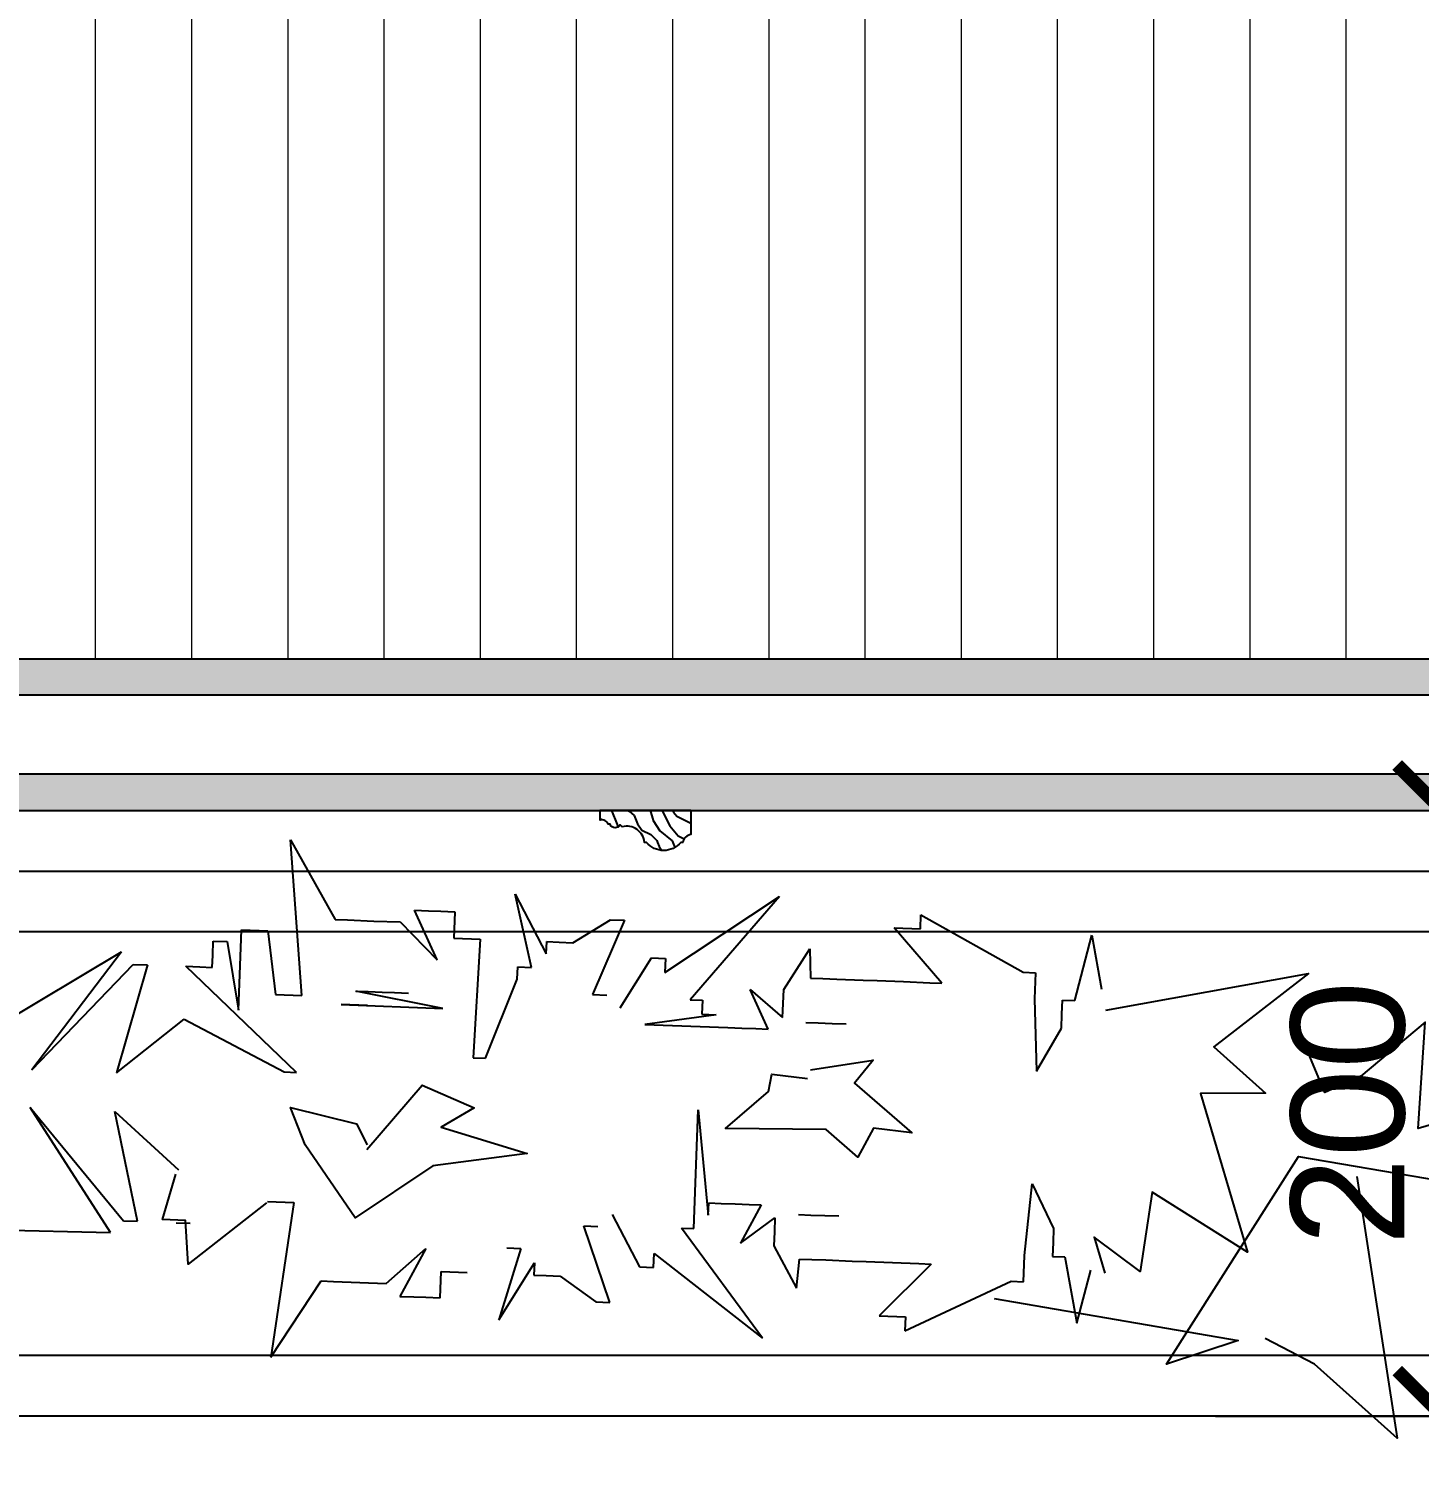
# Model space of a CAD drawing. Header units: millimetres. Extents: x 92928 to 223128, y -11456 to 21098.
# Drawn here: x 214289.5 to 214748.5, y 3109.8 to 3581.4 of the extents above; entities that cross this region are included whole.
import ezdxf

# ---------------------------------------------------------------- set-up
doc = ezdxf.new("R2010")
doc.units = ezdxf.units.MM
doc.layers.get('Defpoints').update_dxf_attribs({"color": 250})
for name, color, linetype, lineweight in [('_ACM-A-ANNO-DIMS', 2, 'Continuous', 13), ('_ACM-A-ANNO-DIMS @ 15', 2, 'Continuous', 13), ('_ACM-A-WALL-HACH', 251, 'Continuous', 9), ('I-WALL', 6, 'Continuous', 13)]:
    doc.layers.add(name, color=color, linetype=linetype, lineweight=lineweight)
for name, color, linetype in [('I-DETL-LW01', 1, 'Continuous'), ('I-DETL-LW02', 2, 'Continuous'), ('I-DETL-LW251', 251, 'Continuous'), ('I-PL-IDS-MILL', 40, 'Continuous'), ('PE-尺寸标注', 44, 'Continuous')]:
    doc.layers.add(name, color=color, linetype=linetype)
doc.styles.add('Arial', font='ARIALUNI.ttf')
doc.dimstyles.new('Aec-Arch-M-注释性', dxfattribs={"dimscale": 2, "dimtxt": 2.5, "dimasz": 2, "dimexe": 2, "dimexo": 2, "dimgap": 0.8, "dimtad": 1, "dimdec": 0, "dimrnd": 5, "dimzin": 3, "dimdsep": 46, "dimtxsty": 'Arial', "dimblk": 'WALL TYPE$0$_ArchTick', "dimcen": 2.5, "dimdle": 2, "dimclrd": 256, "dimclrt": 256, "dimazin": 2, "dimtfac": 0.75, "dimtdec": 0, "dimtix": 1, "dimtmove": 2, "dimatfit": 2, "dimfxl": 5, "dimfxlon": 1, "dimtolj": 1, "dimtzin": 0, "dimlwd": -1, "dimarcsym": 0})

# ---------------------------------------------------------------- blocks, each defined once
blk = doc.blocks.new('WALL TYPE$0$_ArchTick')
at = {"color": 0, "linetype": 'ByBlock', "const_width": 0.15}
blk.add_lwpolyline([(-0.5, -0.5), (0.5, 0.5)], dxfattribs=at)
blk = doc.blocks.new('*D591')
at = {"layer": '_ACM-A-ANNO-DIMS', "transparency": 16777216}
blk.add_line((214756.21, 3003.42), (214756.21, 3153.42), dxfattribs=at)
at = {"layer": '_ACM-A-ANNO-DIMS', "color": 0, "lineweight": -2, "transparency": 16777216}
for p, q in [((214681.21, 3123.42), (214786.21, 3123.42)), ((214681.21, 3033.42), (214786.21, 3033.42))]:
    blk.add_line(p, q, dxfattribs=at)
at = {"layer": 'Defpoints', "color": 0, "transparency": 16777216}
for p in [(214559.42, 3123.42), (214756.21, 3123.42), (214559.42, 3033.42)]:
    blk.add_point(p, dxfattribs=at)
at = {"layer": '_ACM-A-ANNO-DIMS', "transparency": 16777216, "xscale": 30, "yscale": 30, "zscale": 30}
for p, rotation in [((214756.21, 3123.42), 90), ((214756.21, 3033.42), 270)]:
    blk.add_blockref('WALL TYPE$0$_ArchTick', p, dxfattribs=dict(at, rotation=rotation))
at = {"layer": '_ACM-A-ANNO-DIMS', "transparency": 16777216, "insert": (214725.05, 3078.42), "char_height": 37.5, "attachment_point": 5, "rotation": 90, "style": 'Arial'}
blk.add_mtext('\\A1;90', dxfattribs=at)
blk = doc.blocks.new('*D592')
at = {"layer": '_ACM-A-ANNO-DIMS', "transparency": 16777216}
blk.add_line((214756.21, 3093.42), (214756.21, 3353.31), dxfattribs=at)
at = {"layer": '_ACM-A-ANNO-DIMS', "color": 0, "lineweight": -2, "transparency": 16777216}
for p, q in [((214681.21, 3323.31), (214786.21, 3323.31)), ((214681.21, 3123.42), (214786.21, 3123.42))]:
    blk.add_line(p, q, dxfattribs=at)
at = {"layer": 'Defpoints', "color": 0, "transparency": 16777216}
for p in [(214559.42, 3323.31), (214756.21, 3323.31), (214559.42, 3123.42)]:
    blk.add_point(p, dxfattribs=at)
at = {"layer": '_ACM-A-ANNO-DIMS', "transparency": 16777216, "xscale": 30, "yscale": 30, "zscale": 30}
for p, rotation in [((214756.21, 3323.31), 90), ((214756.21, 3123.42), 270)]:
    blk.add_blockref('WALL TYPE$0$_ArchTick', p, dxfattribs=dict(at, rotation=rotation))
at = {"layer": '_ACM-A-ANNO-DIMS', "transparency": 16777216, "insert": (214725.05, 3223.37), "char_height": 37.5, "attachment_point": 5, "rotation": 90, "style": 'Arial'}
blk.add_mtext('\\A1;200', dxfattribs=at)
blk = doc.blocks.new('2008092313492155')
at = {"color": 8, "linetype": 'Continuous'}
for p, q in [((1506.5, 129.9), (1497.3, 258.4)), ((1497.3, 258.4), (1534.1, 192.7)), ((1682.5, 213.5), (1708.3, 164.3)), ((1696.2, 153.1), (1682.5, 213.5)), ((1806.2, 148.9), (1900.7, 211.6)), ((1900.7, 211.6), (1827, 126.4)), ((1534.1, 192.7), (1534.1, 192.7)), ((1534.1, 192.7), (1544.2, 192.3)), ((1544.2, 192.3), (1544.2, 192.3)), ((1544.2, 192.3), (1565.9, 191.4)), ((1565.9, 191.4), (1565.9, 191.4)), ((1565.9, 191.4), (1587.6, 190.6)), ((1587.6, 190.6), (1618.1, 159.3)), ((1587.6, 190.6), (1587.6, 190.6)), ((1618.1, 159.3), (1599.5, 200.3)), ((1599.5, 200.3), (1611.1, 199.8)), ((1611.1, 199.8), (1611.1, 199.8)), ((1611.1, 199.8), (1621.2, 199.5)), ((1621.2, 199.5), (1621.2, 199.5)), ((1621.2, 199.5), (1632.8, 199)), ((1632.8, 199), (1632, 177.3)), ((1632.8, 199), (1632.8, 199)), ((1730.3, 173.5), (1761.3, 192.5)), ((1772.9, 192), (1746.5, 130.7)), ((1761.3, 192.5), (1761.3, 192.5)), ((1761.3, 192.5), (1772.9, 192)), ((1772.9, 192), (1772.9, 192)), ((2017, 185), (2017.4, 196.6)), ((2017.4, 196.6), (2101.7, 149.1)), ((1454.4, 117.7), (1456.9, 184.1)), ((1456.9, 184.1), (1478.6, 183.2)), ((1478.6, 183.2), (1484.8, 130.7)), ((1478.6, 183.2), (1478.6, 183.2)), ((1632, 177.3), (1653.7, 176.5)), ((1995.3, 185.9), (2017, 185)), ((1995.3, 185.9), (1995.3, 185.9)), ((2034.7, 140.1), (1995.3, 185.9)), ((2017, 185), (2017, 185)), ((2144.3, 125.8), (2158.4, 179.6)), ((2158.4, 179.6), (2166.4, 135.1)), ((1211.4, 78.6), (1357.7, 166.1)), ((1357.7, 166.1), (1283.7, 68.5)), ((1357.7, 166.1), (1357.7, 166.1)), ((1433, 163.3), (1433.4, 174.8)), ((1433.4, 174.8), (1433.4, 174.8)), ((1433.4, 174.8), (1445, 174.4)), ((1445, 174.4), (1454.4, 117.7)), ((1445, 174.4), (1445, 174.4)), ((1653.7, 176.5), (1647.9, 78.5)), ((1708.3, 164.3), (1708.7, 174.4)), ((1708.7, 174.4), (1718.8, 174)), ((1718.8, 174), (1718.8, 174)), ((1718.8, 174), (1730.3, 173.5)), ((1730.3, 173.5), (1730.3, 173.5)), ((1904.2, 135), (1925.6, 168.5)), ((1925.6, 168.5), (1926.2, 144.3)), ((1925.6, 168.5), (1925.6, 168.5)), ((1283.7, 68.5), (1367.5, 155.6)), ((1379.1, 155.2), (1353.5, 66.2)), ((1367.5, 155.6), (1379.1, 155.2)), ((1410.9, 154), (1410.9, 154)), ((1502.1, 66.5), (1410.9, 154)), ((1410.9, 154), (1422.5, 153.5)), ((1422.5, 153.5), (1422.5, 153.5)), ((1422.5, 153.5), (1432.6, 153.1)), ((1432.6, 153.1), (1433, 163.3)), ((1433, 163.3), (1433, 163.3)), ((1684.3, 143.5), (1684.7, 153.6)), ((1684.7, 153.6), (1684.7, 153.6)), ((1684.7, 153.6), (1696.2, 153.1)), ((1769.2, 119.7), (1795.1, 160.9)), ((1795.1, 160.9), (1795.1, 160.9)), ((1795.1, 160.9), (1806.6, 160.5)), ((1806.6, 160.5), (1806.2, 148.9)), ((1806.6, 160.5), (1806.6, 160.5)), ((1432.6, 153.1), (1432.6, 153.1)), ((1658, 78.1), (1684.3, 143.5)), ((1684.3, 143.5), (1684.3, 143.5)), ((1926.2, 144.3), (1926.2, 144.3)), ((1926.2, 144.3), (1936.4, 143.9)), ((1936.4, 143.9), (1936.4, 143.9)), ((1936.4, 143.9), (1947.9, 143.5)), ((1947.9, 143.5), (1947.9, 143.5)), ((1947.9, 143.5), (1969.6, 142.6)), ((1969.6, 142.6), (1969.6, 142.6)), ((1969.6, 142.6), (1981.2, 142.2)), ((1981.2, 142.2), (1981.2, 142.2)), ((1981.2, 142.2), (2002.9, 141.4)), ((2101.7, 149.1), (2101.7, 149.1)), ((2101.7, 149.1), (2111.9, 148.7)), ((2111.9, 148.7), (2111, 127.1)), ((2111.9, 148.7), (2111.9, 148.7)), ((1484.8, 130.7), (1506.5, 129.9)), ((1484.8, 130.7), (1484.8, 130.7)), ((1551.1, 133.6), (1561.3, 133.2)), ((1623, 119.2), (1551.1, 133.6)), ((1561.3, 133.2), (1572.8, 132.8)), ((1561.3, 133.2), (1561.3, 133.2)), ((1572.8, 132.8), (1583, 132.4)), ((1572.8, 132.8), (1572.8, 132.8)), ((1583, 132.4), (1594.5, 131.9)), ((1583, 132.4), (1583, 132.4)), ((1594.5, 131.9), (1594.5, 131.9)), ((1746.5, 130.7), (1758.1, 130.3)), ((1746.5, 130.7), (1746.5, 130.7)), ((1758.1, 130.3), (1758.1, 130.3)), ((1876.5, 135), (1903.3, 111.9)), ((1891.3, 102.2), (1876.5, 135)), ((1903.7, 123.4), (1904.2, 135)), ((1904.2, 135), (1904.2, 135)), ((2002.9, 141.4), (2002.9, 141.4)), ((2002.9, 141.4), (2024.6, 140.5)), ((2024.6, 140.5), (2024.6, 140.5)), ((2024.6, 140.5), (2034.7, 140.1)), ((2034.7, 140.1), (2034.7, 140.1)), ((1539.1, 122.5), (1539.1, 122.5)), ((1560.8, 121.6), (1539.1, 122.5)), ((1539.1, 122.5), (1623, 119.2)), ((1827, 126.4), (1837.2, 126)), ((1837.2, 126), (1836.7, 114.4)), ((1903.3, 111.9), (1903.7, 123.4)), ((1903.7, 123.4), (1903.7, 123.4)), ((2111, 127.1), (2112.8, 67.6)), ((2111, 127.1), (2111, 127.1)), ((2133.7, 114.6), (2134.2, 126.2)), ((2134.2, 126.2), (2134.2, 126.2)), ((2134.2, 126.2), (2144.3, 125.8)), ((1353.5, 66.2), (1409.6, 110.3)), ((1409.6, 110.3), (1409.6, 110.3)), ((1409.6, 110.3), (1492, 66.9)), ((1848.3, 114), (1789.7, 106.1)), ((1789.7, 106.1), (1858, 103.5)), ((1789.7, 106.1), (1789.7, 106.1)), ((1836.7, 114.4), (1836.7, 114.4)), ((1836.7, 114.4), (1848.3, 114)), ((1848.3, 114), (1848.3, 114)), ((1903.3, 111.9), (1903.3, 111.9)), ((1922.5, 107.7), (1932.6, 107.3)), ((1932.6, 107.3), (1944.2, 106.9)), ((1932.6, 107.3), (1932.6, 107.3)), ((1944.2, 106.9), (1955.7, 106.5)), ((1944.2, 106.9), (1944.2, 106.9)), ((1955.7, 106.5), (1955.7, 106.5)), ((2133.3, 103), (2133.7, 114.6)), ((2133.7, 114.6), (2133.7, 114.6)), ((1858, 103.5), (1858, 103.5)), ((1858, 103.5), (1869.6, 103)), ((1869.6, 103), (1869.6, 103)), ((1869.6, 103), (1881.2, 102.6)), ((1881.2, 102.6), (1881.2, 102.6)), ((1881.2, 102.6), (1891.3, 102.2)), ((2112.8, 67.6), (2133.3, 103)), ((2133.3, 103), (2133.3, 103)), ((1647.9, 78.5), (1658, 78.1)), ((1647.9, 78.5), (1647.9, 78.5)), ((1658, 78.1), (1658, 78.1)), ((1492, 66.9), (1502.1, 66.5)), ((1492, 66.9), (1492, 66.9)), ((1502.1, 66.5), (1502.1, 66.5)), ((2112.8, 67.6), (2112.8, 67.6)), ((1348.8, -65.7), (1282.5, 37.4)), ((1282.5, 37.4), (1359.4, -55.9)), ((1829.9, -62.4), (1833.7, 35.5)), ((1833.7, 35.5), (1833.7, 35.5)), ((1833.7, 35.5), (1841.9, -51.3)), ((1352.3, 34.3), (1404.8, -13.9)), ((1370.9, -56.4), (1352.3, 34.3)), ((1404.8, -13.9), (1404.8, -13.9)), ((2102.9, -84.5), (2109.2, -25.4)), ((2109.2, -25.4), (2109.2, -25.4)), ((2109.2, -25.4), (2126.9, -62.3)), ((1478.2, -40.1), (1499.9, -40.9)), ((1499.9, -40.9), (1480.9, -168.4)), ((1841.9, -51.3), (1842.3, -41.2)), ((1842.3, -41.2), (1852.5, -41.6)), ((1842.3, -41.2), (1842.3, -41.2)), ((1852.5, -41.6), (1864, -42)), ((1852.5, -41.6), (1852.5, -41.6)), ((1864, -42), (1875.6, -42.5)), ((1864, -42), (1864, -42)), ((1885.7, -42.9), (1868.4, -74.5)), ((1875.6, -42.5), (1885.7, -42.9)), ((1875.6, -42.5), (1875.6, -42.5)), ((1359.4, -55.9), (1370.9, -56.4)), ((1402.8, -57.6), (1402.8, -57.6)), ((1402.8, -57.6), (1414.3, -58)), ((1762.7, -50.9), (1785.3, -94)), ((1841.9, -51.3), (1841.9, -51.3)), ((1868.4, -74.5), (1896.9, -53.4)), ((1896.9, -53.4), (1896.5, -65)), ((1896.9, -53.4), (1896.9, -53.4)), ((1916.4, -50.8), (1926.5, -51.2)), ((1926.5, -51.2), (1926.5, -51.2)), ((1926.5, -51.2), (1938.1, -51.6)), ((1938.1, -51.6), (1938.1, -51.6)), ((1938.1, -51.6), (1949.6, -52)), ((1949.6, -52), (1949.6, -52)), ((1252.4, -63.5), (1348.8, -65.7)), ((1348.8, -65.7), (1348.8, -65.7)), ((1739.2, -60.2), (1739.2, -60.2)), ((1739.2, -60.2), (1750.7, -60.6)), ((1760.8, -123.3), (1739.2, -60.2)), ((1750.7, -60.6), (1750.7, -60.6)), ((1819.8, -62.1), (1829.9, -62.4)), ((1886.7, -152.7), (1819.8, -62.1)), ((1896.5, -65), (1896, -76.6)), ((1896.5, -65), (1896.5, -65)), ((2126.9, -62.3), (2126.5, -73.8)), ((2126.9, -62.3), (2126.9, -62.3)), ((1576.1, -107.7), (1608.9, -78.8)), ((1608.9, -78.8), (1587.3, -118.3)), ((1687.3, -78.7), (1669, -137.8)), ((1675.8, -78.2), (1687.3, -78.7)), ((1675.8, -78.2), (1675.8, -78.2)), ((1896, -76.6), (1896, -76.6)), ((1896, -76.6), (1914.8, -111.5)), ((2126.5, -73.8), (2126, -85.4)), ((2126.5, -73.8), (2126.5, -73.8)), ((1669, -137.8), (1698.5, -90.7)), ((1698.5, -90.7), (1698.1, -100.8)), ((1785.3, -94), (1796.8, -94.5)), ((1785.3, -94), (1785.3, -94)), ((1796.8, -94.5), (1797.3, -82.9)), ((1797.3, -82.9), (1886.7, -152.7)), ((1914.8, -111.5), (1917.3, -87.5)), ((1917.3, -87.5), (1927.5, -87.9)), ((1917.3, -87.5), (1917.3, -87.5)), ((1927.5, -87.9), (1939, -88.3)), ((1927.5, -87.9), (1927.5, -87.9)), ((1939, -88.3), (1960.7, -89.2)), ((1939, -88.3), (1939, -88.3)), ((1960.7, -89.2), (1972.3, -89.6)), ((1960.7, -89.2), (1960.7, -89.2)), ((1972.3, -89.6), (1994, -90.5)), ((1972.3, -89.6), (1972.3, -89.6)), ((2025.8, -91.7), (1983, -134.3)), ((1994, -90.5), (2015.7, -91.3)), ((1994, -90.5), (1994, -90.5)), ((2015.7, -91.3), (2025.8, -91.7)), ((2015.7, -91.3), (2015.7, -91.3)), ((2025.8, -91.7), (2025.8, -91.7)), ((2102.1, -106.2), (2102.9, -84.5)), ((2102.9, -84.5), (2102.9, -84.5)), ((2126, -85.4), (2136.2, -85.8)), ((2126, -85.4), (2126, -85.4)), ((2136.2, -85.8), (2146.1, -140.5)), ((1480.9, -168.4), (1522.6, -105.6)), ((1522.6, -105.6), (1532.7, -106)), ((1522.6, -105.6), (1522.6, -105.6)), ((1532.7, -106), (1554.4, -106.9)), ((1532.7, -106), (1532.7, -106)), ((1620.6, -119.5), (1621.4, -97.9)), ((1621.4, -97.9), (1643.1, -98.7)), ((1698.1, -100.8), (1708.2, -101.2)), ((1708.2, -101.2), (1719.8, -101.6)), ((1708.2, -101.2), (1708.2, -101.2)), ((1719.8, -101.6), (1719.8, -101.6)), ((1719.8, -101.6), (1749.2, -122.9)), ((1796.8, -94.5), (1796.8, -94.5)), ((2004.2, -146.7), (2091.9, -105.8)), ((2091.9, -105.8), (2102.1, -106.2)), ((2091.9, -105.8), (2091.9, -105.8)), ((2146.1, -140.5), (2157.5, -96.7)), ((1554.4, -106.9), (1576.1, -107.7)), ((1554.4, -106.9), (1554.4, -106.9)), ((1576.1, -107.7), (1576.1, -107.7)), ((1914.8, -111.5), (1914.8, -111.5)), ((2102.1, -106.2), (2102.1, -106.2)), ((1587.3, -118.3), (1598.9, -118.7)), ((1598.9, -118.7), (1609, -119.1)), ((1598.9, -118.7), (1598.9, -118.7)), ((1609, -119.1), (1620.6, -119.5)), ((1609, -119.1), (1609, -119.1)), ((1620.6, -119.5), (1620.6, -119.5)), ((1749.2, -122.9), (1760.8, -123.3)), ((1749.2, -122.9), (1749.2, -122.9)), ((1760.8, -123.3), (1760.8, -123.3)), ((1983, -134.3), (1983, -134.3)), ((1983, -134.3), (2004.7, -135.1)), ((2004.7, -135.1), (2004.2, -146.7)), ((2004.7, -135.1), (2004.7, -135.1))]:
    blk.add_line(p, q, dxfattribs=at)
at = {"color": 8}
for points in [[(2170, 117.9), (2337.3, 148.1), (2259.2, 87.7), (2301.7, 49.4), (2248, 49.1), (2286.9, -81.8), (2208.2, -32.4), (2198.4, -97.9), (2160.4, -69.6), (2169, -99.2)], [(2077.9, -120.1), (2279.2, -154.7), (2219.9, -174.4), (2329, -2.9), (2549.8, -40.6), (2464.6, 31), (2427.6, 20.2), (2433.4, 107.8), (2380.4, 63.5), (2350.6, 50), (2323.8, 114.5)], [(1926.4, 68.7), (1978, 76.5), (1962.6, 57.6), (2009.9, 16.7), (1978.3, 20.4), (1965.2, -3.5), (1939.2, 19.4), (1856.2, 20.2), (1891.5, 50.6), (1894.5, 65.1), (1923.7, 61.5)], [(1560.3, 2.8), (1605.9, 55.9), (1648.7, 37.2), (1621.6, 21.3), (1692.6, -0.4), (1614.7, -10.6), (1550.6, -53.5), (1509.4, 6.7), (1497.3, 37.4), (1551.7, 24), (1560.5, 6.6)], [(1477.3, -41.2), (1412.9, -91.7), (1410.5, -55.7), (1391.6, -54.9), (1402.5, -17.6)], [(2377.2, -19.3), (2410.4, -235.4), (2342, -174.2), (2301.3, -153.1)]]:
    blk.add_lwpolyline(points, dxfattribs=at)

msp = doc.modelspace()

# ---------------------------------------------------------------- hatches: boundary and pattern name
at = {"layer": '_ACM-A-WALL-HACH'}
h = msp.add_hatch(dxfattribs=at)
h.set_pattern_fill('ANSI31', color=256, scale=10, angle=45)
h.set_pattern_definition([(90, (159638.086, -68966.63), (-31.75, 0), [])])
h.paths.add_polyline_path([(212608.09, 3373.37), (215018.09, 3373.37), (215018.09, 3673.37), (212608.09, 3673.37)])
at = {"layer": 'I-DETL-LW251'}
h = msp.add_hatch(dxfattribs=at)
h.set_pattern_fill('ANSI38', color=250, angle=-270)
h.set_pattern_definition([(135, (223525.22, -32438.475), (-2.24506403, -2.24506403), []), (225, (223525.22, -32438.475), (-2.24506403, -6.7351921), [7.9375, -4.7625])])
h.paths.add_polyline_path([(214928.09, 3361.37), (214928.09, 3373.37), (212698.09, 3373.37), (212698.09, 3361.37)])
at = {"layer": 'PE-尺寸标注'}
h = msp.add_hatch(dxfattribs=at)
h.set_pattern_fill('木纹面1', color=250, scale=5, style=0, pattern_type=2)
h.set_pattern_definition([(63.434949, (201971.59, 94762.37), (20, -1e-09), [4.6213684, -17.7393114]), (40.601295, (201958.434, 94779.664), (20, 2e-08), [4.158067, -88.037378]), (40.601295, (201968.434, 94799.664), (20, 2e-08), [4.158067, -88.037378]), (40.601295, (201978.434, 94819.664), (20, -1e-08), [4.158067, -88.037378]), (63.434949, (201961.443, 94759.575), (20, -1e-09), [4.237008, -18.123672]), (50.194429, (201963.338, 94763.365), (20, 8e-10), [2.24049, -75.862006]), (50.194429, (201973.338, 94783.365), (20, 8e-10), [2.24049, -75.862006]), (50.194429, (201983.338, 94803.365), (20, 8e-10), [2.24049, -75.862006]), (21.8014095, (201964.772, 94765.086), (20, -3e-08), [2.868712, -50.982936]), (33.690068, (201967.436, 94766.151), (20, -1e-08), [2.521813, -33.5336997]), (63.434949, (201969.534, 94767.55), (20, -8e-09), [3.3552885, -19.005391]), (45, (201971.035, 94770.551), (20, -6e-15), [2.717818, -53.850724]), (45, (201981.035, 94790.551), (20, -6e-15), [2.717818, -53.850724]), (21.8014095, (201972.9564, 94772.473), (20, -3e-08), [2.19237, -51.659278]), (63.434949, (201954.962, 94759.113), (20, -8e-09), [7.1896, -15.17108]), (50.194429, (201958.177, 94765.543), (20, 8e-10), [4.573562, -73.528935]), (50.194429, (201968.177, 94785.543), (20, 8e-10), [4.573562, -73.528935]), (50.194429, (201978.177, 94805.543), (20, 8e-10), [4.573562, -73.528935]), (33.690068, (201961.105, 94769.057), (20, -1e-08), [2.2405595, -33.8149534]), (15.945396, (201962.9695, 94770.2996), (20, -1.45e-06), [3.5624845, -69.2386145]), (33.690068, (201966.395, 94771.278), (20, -1e-08), [4.0929665, -31.962546]), (50.194429, (201969.8, 94773.549), (20, 8e-10), [5.197338, -72.905159]), (50.194429, (201979.8, 94793.549), (20, 8e-10), [5.197338, -72.905159]), (50.194429, (201989.8, 94813.549), (20, -3e-09), [5.197338, -72.905159]), (21.8014095, (201973.128, 94777.5414), (20, -3e-08), [5.7145015, -48.137147]), (50.194429, (201953.657, 94766.503), (20, 8e-10), [5.214067, -72.88843]), (50.194429, (201963.657, 94786.503), (20, 8e-10), [5.214067, -72.88843]), (50.194429, (201973.657, 94806.503), (20, 8e-10), [5.214067, -72.88843]), (33.690068, (201956.995, 94770.509), (20, -1e-08), [4.838075, -31.2174378]), (26.565051, (201961.021, 94773.192), (20, 1e-09), [7.98596, -81.456759]), (26.565051, (201971.021, 94793.192), (20, 1e-09), [7.98596, -81.456759]), (40.601295, (201968.164, 94776.764), (20, 2e-08), [4.319301, -87.876143]), (40.601295, (201978.164, 94796.764), (20, 2e-08), [4.319301, -87.876143]), (40.601295, (201988.164, 94816.764), (20, 2e-08), [4.319301, -87.876143]), (33.690068, (201954.992, 94773.287), (20, -1e-08), [2.7357917, -33.319722]), (26.565051, (201957.268, 94774.805), (20, 8e-09), [7.158076, -82.284643]), (26.565051, (201967.268, 94794.805), (20, -8e-08), [7.158076, -82.284643]), (40.601295, (201963.671, 94778.006), (20, 2e-08), [1.700823, -90.494622]), (40.601295, (201973.671, 94798.006), (20, 2e-08), [1.700823, -90.494622]), (40.601295, (201983.671, 94818.006), (20, 2e-08), [1.700823, -90.494622])])
h.paths.add_polyline_path([(214905.5, 3335.31), (212720.67, 3335.31), (212720.67, 3330.57), (212727.28, 3330.57), (212727.28, 3327.76), (212718.09, 3327.76), (212718.09, 3323.31), (214908.09, 3323.31), (214908.09, 3327.76), (214898.89, 3327.76), (214898.89, 3330.57), (214905.5, 3330.57)])
h = msp.add_hatch(dxfattribs=at)
h.set_pattern_fill('木纹面1', color=250, scale=5, angle=-90, style=0, pattern_type=2)
h.set_pattern_definition([(333.43495, (175606.672, -9085.232), (-1e-09, -20), [4.621368, -17.739311]), (310.601295, (175623.966, -9072.075), (2e-08, -20), [4.158067, -88.037378]), (310.601295, (175643.966, -9082.075), (2e-08, -20), [4.158067, -88.037378]), (310.601295, (175663.966, -9092.075), (-1e-08, -20), [4.158067, -88.037378]), (333.43495, (175603.877, -9075.084), (-1e-09, -20), [4.237008, -18.123672]), (320.19443, (175607.666, -9076.979), (8e-10, -20), [2.24049, -75.862006]), (320.19443, (175627.666, -9086.979), (8e-10, -20), [2.24049, -75.862006]), (320.19443, (175647.666, -9096.979), (8e-10, -20), [2.24049, -75.862006]), (291.80141, (175609.388, -9078.413), (-3e-08, -20), [2.868712, -50.982936]), (303.690068, (175610.453, -9081.077), (-1e-08, -20), [2.521813, -33.5337]), (333.43495, (175611.852, -9083.175), (-8e-09, -20), [3.3552885, -19.005391]), (315, (175614.853, -9084.676), (-3e-15, -20), [2.717818, -53.850724]), (315, (175634.853, -9094.676), (-3e-15, -20), [2.717818, -53.850724]), (291.80141, (175616.775, -9086.5975), (-3e-08, -20), [2.19237, -51.659278]), (333.43495, (175603.415, -9068.603), (-8e-09, -20), [7.1896, -15.17108]), (320.19443, (175609.845, -9071.818), (8e-10, -20), [4.573562, -73.528935]), (320.19443, (175629.845, -9081.818), (8e-10, -20), [4.573562, -73.528935]), (320.19443, (175649.845, -9091.818), (8e-10, -20), [4.573562, -73.528935]), (303.690068, (175613.359, -9074.746), (-1e-08, -20), [2.2405595, -33.814953]), (285.945396, (175614.6015, -9076.6106), (-1.45e-06, -20), [3.5624845, -69.238614]), (303.690068, (175615.58, -9080.036), (-1e-08, -20), [4.0929665, -31.962546]), (320.19443, (175617.85, -9083.442), (8e-10, -20), [5.197338, -72.90516]), (320.19443, (175637.85, -9093.442), (8e-10, -20), [5.197338, -72.90516]), (320.19443, (175657.85, -9103.442), (-3e-09, -20), [5.197338, -72.90516]), (291.80141, (175621.843, -9086.769), (-3e-08, -20), [5.7145015, -48.137147]), (320.19443, (175610.805, -9067.298), (8e-10, -20), [5.214067, -72.88843]), (320.19443, (175630.805, -9077.298), (8e-10, -20), [5.214067, -72.88843]), (320.19443, (175650.805, -9087.298), (8e-10, -20), [5.214067, -72.88843]), (303.690068, (175614.811, -9070.636), (-1e-08, -20), [4.838075, -31.217438]), (296.56505, (175617.494, -9074.662), (1e-09, -20), [7.98596, -81.456759]), (296.56505, (175637.494, -9084.662), (1e-09, -20), [7.98596, -81.456759]), (310.601295, (175621.066, -9081.805), (2e-08, -20), [4.3193, -87.876143]), (310.601295, (175641.066, -9091.805), (2e-08, -20), [4.3193, -87.876143]), (310.601295, (175661.066, -9101.805), (2e-08, -20), [4.3193, -87.876143]), (303.690068, (175617.589, -9068.633), (-1e-08, -20), [2.735792, -33.319722]), (296.56505, (175619.1065, -9070.909), (8e-09, -20), [7.158076, -82.284643]), (296.56505, (175639.1065, -9080.909), (-8e-08, -20), [7.158076, -82.284643]), (310.601295, (175622.308, -9077.312), (2e-08, -20), [1.700823, -90.494622]), (310.601295, (175642.308, -9087.312), (2e-08, -20), [1.700823, -90.494622]), (310.601295, (175662.308, -9097.312), (2e-08, -20), [1.700823, -90.494622])])
edge = h.paths.add_edge_path()
edge.add_line((214508.09, 3323.37), (214508.09, 3315.39))
edge.add_arc((214508.62, 3312.19), 3.24, 99.4255, 170.5738)
edge.add_line((214505.42, 3312.72), (214504.75, 3312.72))
edge.add_arc((214499.09, 3317.47), 7.39, 219.9512, 320.0489, ccw=False)
edge.add_line((214493.42, 3312.72), (214492.75, 3312.72))
edge.add_arc((214486.94, 3312.24), 5.83, 4.7991, 105.1464)
edge.add_line((214485.42, 3317.87), (214484.74, 3318.58))
edge.add_arc((214483.11, 3319.4), 1.82, 201.7342, 333.1165, ccw=False)
edge.add_line((214481.42, 3318.72), (214480.75, 3318.72))
edge.add_arc((214478.75, 3318.06), 2.1, 18.3436, 108.5281)
edge.add_line((214478.09, 3320.06), (214478.09, 3323.37))
edge.add_line((214478.09, 3323.37), (214508.09, 3323.37))

# ---------------------------------------------------------------- linework, layer by layer
at = {"layer": 'I-DETL-LW01'}
msp.add_lwpolyline([(214928.09, 3373.37), (214928.09, 3361.37), (212698.09, 3361.37), (212698.09, 3373.37)], close=True, dxfattribs=at)
at = {"layer": 'I-DETL-LW02'}
msp.add_lwpolyline([(214905.5, 3335.31), (212720.67, 3335.31), (212720.67, 3330.57), (212727.28, 3330.57), (212727.28, 3327.76), (212718.09, 3327.76), (212718.09, 3323.31), (214908.09, 3323.31), (214908.09, 3327.76), (214898.89, 3327.76), (214898.89, 3330.57), (214905.5, 3330.57)], close=True, dxfattribs=at)
msp.add_lwpolyline([(214508.09, 3323.37), (214508.09, 3315.39, 0.320816), (214505.42, 3312.72), (214504.75, 3312.72, -0.466827), (214493.42, 3312.72), (214492.75, 3312.72, 0.468154), (214485.42, 3317.87), (214484.74, 3318.58, -0.645582), (214481.42, 3318.72), (214480.75, 3318.72, 0.415157), (214478.09, 3320.06), (214478.09, 3323.37)], format="xyb", close=True, dxfattribs=at)
at = {"layer": 'I-PL-IDS-MILL'}
for points in [[(214878.09, 3123.42), (213568.09, 3123.42), (213568.09, 3303.31), (214878.09, 3303.31)], [(214858.09, 3143.42), (213588.09, 3143.42), (213588.09, 3283.31), (214858.09, 3283.31)]]:
    msp.add_lwpolyline(points, close=True, dxfattribs=at)
msp.add_lwpolyline([(220158.78, 1685.82, 0.5221), (220428.09, 1873.42), (220428.09, 2623.42, 0.414214), (219928.09, 3123.42), (214048.09, 3123.42, 0.414214), (213548.09, 2623.42), (213548.09, 1873.42, 0.5221), (213817.4, 1685.82, 0.5221)], format="xyb", dxfattribs=at)
at = {"layer": 'I-WALL'}
msp.add_lwpolyline([(212608.09, 3373.37), (215018.09, 3373.37), (215018.09, 3673.37), (212608.09, 3673.37)], close=True, dxfattribs=at)

# ---------------------------------------------------------------- block references
at = {"xscale": 0.4, "yscale": 0.4, "zscale": 0.4}
msp.add_blockref('2008092313492155', (213777.04, 3210.25), dxfattribs=at)

# ---------------------------------------------------------------- dimensions: what is measured, and where the dimension line sits
at = {"layer": '_ACM-A-ANNO-DIMS @ 15'}
for base, p1, p2, picture, middle in [((214756.21, 3323.31), (214559.42, 3123.42), (214559.42, 3323.31), '*D592', (214725.05, 3223.37)), ((214756.21, 3123.42), (214559.42, 3033.42), (214559.42, 3123.42), '*D591', (214725.05, 3078.42))]:
    dim = msp.add_linear_dim(base=base, p1=p1, p2=p2, angle=90, dimstyle='Aec-Arch-M-注释性', override={"dimscale": 15, "dimzin": 8, "dimtix": 1, "dimtofl": 1, "dimtmove": 2, "dimatfit": 2}, dxfattribs=at)
    dim.commit()
    dim.dimension.update_dxf_attribs({"geometry": picture, "text_midpoint": middle})

doc.saveas('drawing.dxf')
